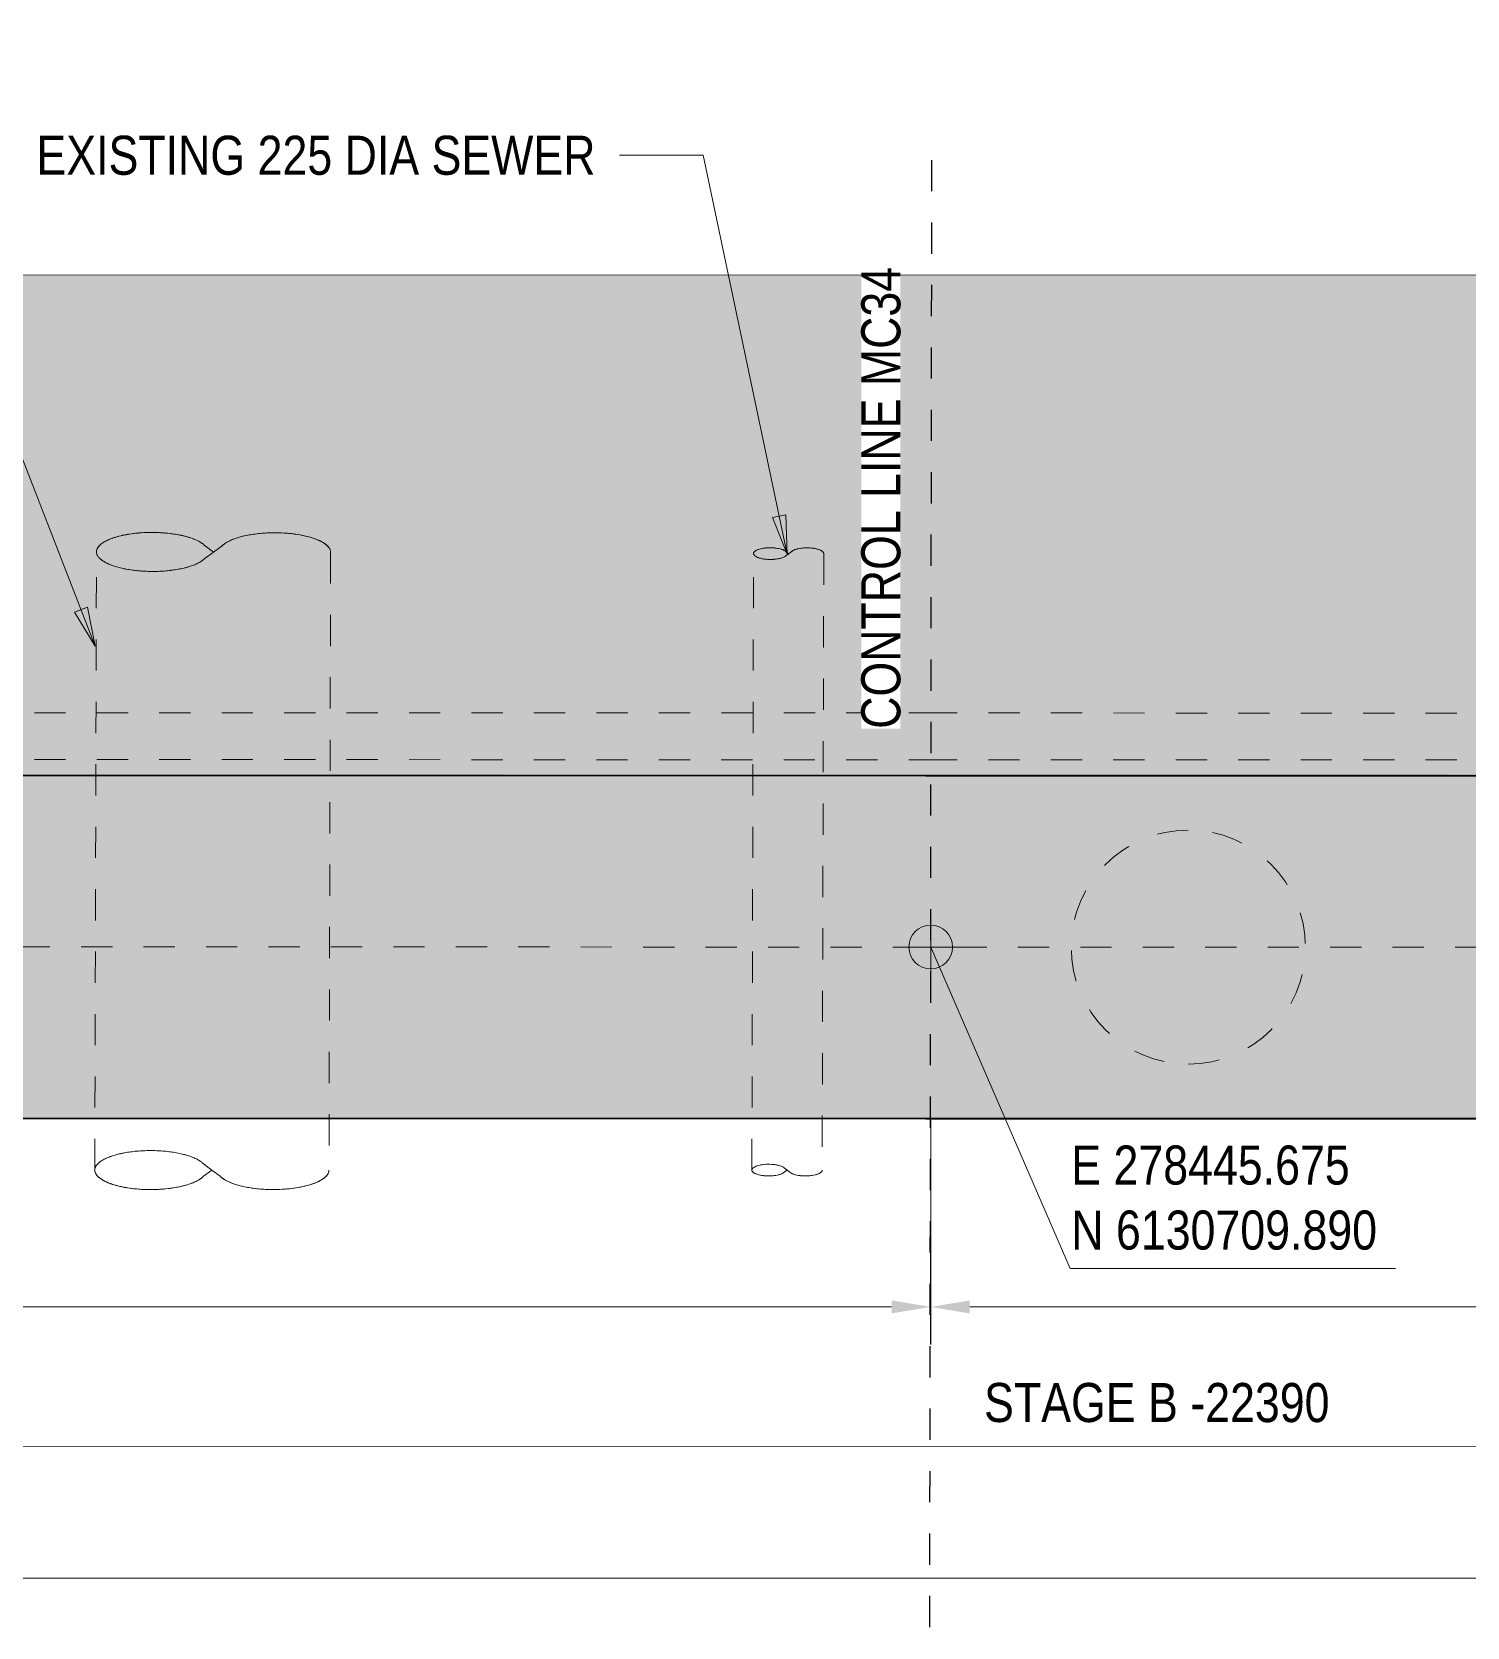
# Model space of a CAD drawing. Header units: metres. Extents: x -1691 to -1609, y 3 to 593.
# Drawn here: x -1668.78 to -1664.19, y 586.99 to 592.1 of the extents above; entities that cross this region are included whole.
import ezdxf

# ---------------------------------------------------------------- set-up
doc = ezdxf.new("R2010")
doc.units = ezdxf.units.M
for name, pattern in [('ControlLine', [0.02, 0.0125, -0.0025, 0.0025, -0.0025]), ('JacobsDash', [0.0045, 0.003, -0.0015]), ('JacobsGridLine', [0.0145, 0.01, -0.001, 0.0025, -0.001])]:
    doc.linetypes.add(name, pattern=pattern)
doc.layers.get('Defpoints').update_dxf_attribs({"color": 41})
for name, color, linetype, lineweight in [('BRIDGE-ABUTMENT-CONC', 7, 'Continuous', 50), ('D-BDGE', 7, 'Continuous', 13), ('D-BDGE-FNDN-LINES-18-HID', 7, 'JacobsDash', 18), ('D-BDGE-LINE', 7, 'Continuous', 9), ('D-ENHA-ANNO-TEXT', 7, 'Continuous', 9), ('D-ENHA-GEN-LINE', 7, 'Continuous', 9), ('D-ENHA-GEN-LINE-GRIDS', 7, 'Continuous', 9), ('D-ENHA-TEXT', 7, 'Continuous', 9), ('D-ENHA-TEXT-DIMS', 7, 'Continuous', 9)]:
    doc.layers.add(name, color=color, linetype=linetype, lineweight=lineweight)
doc.styles.add('Arial Narrow_1', font='ARIALN.TTF', dxfattribs={"height": 0.125})
doc.dimstyles.new('Dimension_Standard_O__mm_', dxfattribs={"dimscale": 0.3048, "dimtxt": 0.127929, "dimasz": 0.410105, "dimexe": 0.393701, "dimexo": 0.246063, "dimgap": 0.246063, "dimtad": 1, "dimdec": 0, "dimlfac": 1000, "dimzin": 0, "dimdsep": 46, "dimtxsty": 'Arial Narrow_1', "dimsah": 1, "dimcen": 0.09, "dimaunit": 1, "dimadec": 4, "dimazin": 0, "dimtfac": 1, "dimtdec": 4, "dimtix": 1, "dimtmove": 0, "dimatfit": 3, "dimfxl": 1, "dimtvp": 1, "dimtfill": 1, "dimtolj": 1, "dimtzin": 0, "dimlwd": 18, "dimlwe": 18, "dimarcsym": 2})

# ---------------------------------------------------------------- blocks, each defined once
blk = doc.blocks.new('T2DPAA-T2D-PWA-RW-M2D-000002_ControlLinesMinor_rvt-1-DRG-2871072 - ABUTMENT B CONCRETE PLAN')
at = {"layer": 'D-BDGE', "color": 151, "linetype": 'ControlLine', "lineweight": 25, "true_color": 0x88c3ff}
blk.add_line((-1665.9066, 586.9852), (-1665.8999, 591.7066), dxfattribs=at)
for start, end in [(175.350564, 175.761419), (175.789739, 176.319245)]:
    blk.add_arc((-1397.1732, 569.0101), 280, start, end, dxfattribs=at)
blk = doc.blocks.new('01_SFO_FRP_Pile_CastInPlace_CS - CAST-IN-PLACE PILE - 0750-7668704-DRG-2871072 - ABUTMENT B CONCRETE PLAN')
at = {"layer": 'D-BDGE-FNDN-LINES-18-HID', "color": 253, "true_color": 0x9e9e9e}
for start, end in [(90, 270), (270, 90)]:
    blk.add_arc((0, 0), 0.375, start, end, dxfattribs=at)
blk = doc.blocks.new('SC_DET_BREAK LINE - Pipe Break-6188744-DRG-2871072 - ABUTMENT B CONCRETE PLAN')
at = {"layer": 'D-BDGE-LINE', "color": 143, "lineweight": 13, "true_color": 0x78aac8}
for p, q in [((0.402, 0.0197), (0.375, 0)), ((0.375, 0), (0.402, 0.0197)), ((0.375, 0), (0.348, -0.0197)), ((0.375, 0), (0.348, -0.0197)), ((0.402, -0.0197), (0.375, 0)), ((0.375, 0), (0.402, -0.0197))]:
    blk.add_line(p, q, dxfattribs=at)
for centre, start_param, end_param in [((0.5714, 0), 1.91455, 1.970608), ((0.5714, 0), 1.293734, 1.359044), ((0.5714, 0), 1.006229, 1.080831), ((0.1786, 0), 3.141593, 3.393004), ((0.5714, 0), 2.47074, 2.547873), ((0.5714, 0), 2.18791, 2.269078), ((0.5714, 0), 0.73005, 0.782075), ((0.5714, 0), 0.405267, 0.454525), ((0.5714, 0), 0.095087, 0.183407), ((0.1786, 0), 3.44732, 3.69373), ((0.1786, 0), 3.731369, 3.964877), ((0.1786, 0), 3.997922, 4.25149), ((0.1786, 0), 5.134084, 5.376522), ((0.1786, 0), 5.407589, 5.65766), ((0.1786, 0), 5.708488, 5.961804), ((0.5714, 0), 3.777154, 3.812445), ((0.5714, 0), 4.014107, 4.039078), ((0.5714, 0), 4.080543, 4.095275), ((0.5714, 0), 5.501111, 5.518906), ((0.5714, 0), 5.864559, 5.877918), ((0.5714, 0), 6.099778, 6.124648), ((0.5714, 0), 6.158599, 6.188098), ((0.1786, 0), 4.292817, 4.81233), ((0.1786, 0), 4.850424, 5.10745), ((0.5714, 0), 4.312577, 4.368635), ((0.5714, 0), 4.924141, 4.930285), ((0.5714, 0), 4.967906, 4.989451), ((0.5714, 0), 5.202354, 5.240808), ((0.5714, 0), 5.253485, 5.276956)]:
    blk.add_ellipse(centre, major_axis=(0.1786, 0), ratio=0.349427, start_param=start_param, end_param=end_param, dxfattribs=at)
for points, knots in [([(0.75, 0), (0.75, 0.0024), (0.7492, 0.0073), (0.7455, 0.0146), (0.7404, 0.0204), (0.7352, 0.025), (0.7308, 0.0283), (0.7257, 0.0315), (0.7201, 0.0347), (0.714, 0.0377), (0.7075, 0.0405), (0.7005, 0.0432), (0.693, 0.0458), (0.6851, 0.0483), (0.6768, 0.0505), (0.6682, 0.0526), (0.6591, 0.0545), (0.6498, 0.0562), (0.6403, 0.0577), (0.6305, 0.059), (0.6205, 0.0601), (0.6103, 0.061), (0.6, 0.0617), (0.5896, 0.0622), (0.5791, 0.0625), (0.5686, 0.0625), (0.5581, 0.0624), (0.5477, 0.062), (0.5373, 0.0614), (0.527, 0.0606), (0.517, 0.0596), (0.5072, 0.0583), (0.4974, 0.0569), (0.488, 0.0553), (0.4789, 0.0535), (0.4701, 0.0515), (0.4616, 0.0493), (0.4535, 0.047), (0.4458, 0.0445), (0.4386, 0.0418), (0.4295, 0.0381), (0.4194, 0.033), (0.4095, 0.0267), (0.4043, 0.0221), (0.402, 0.0197)], [0.5, 0.5, 0.5, 0.5, 0.5208333, 0.5416667, 0.5625, 0.5729167, 0.5833333, 0.59375, 0.6041667, 0.6145833, 0.625, 0.6354167, 0.6458333, 0.65625, 0.6666667, 0.6770833, 0.6875, 0.6979167, 0.7083333, 0.71875, 0.7291667, 0.7395833, 0.75, 0.7604167, 0.7708333, 0.78125, 0.7916667, 0.8020833, 0.8125, 0.8229167, 0.8333333, 0.84375, 0.8541667, 0.8645833, 0.875, 0.8854167, 0.8958333, 0.90625, 0.9166667, 0.9270833, 0.9375, 0.9583333, 0.9791667, 1, 1, 1, 1]), ([(0.348, -0.0197), (0.3446, -0.0232), (0.3363, -0.0299), (0.3188, -0.0392), (0.297, -0.0472), (0.263, -0.0559), (0.2133, -0.0626), (0.1494, -0.063), (0.0941, -0.0562), (0.0518, -0.045), (0.0226, -0.0319), (0.0073, -0.019), (0.001, -0.0082), (0, -0.0027), (0, 0)], [0, 0, 0, 0, 0.0625, 0.125, 0.1875, 0.25, 0.375, 0.5, 0.625, 0.71875, 0.8125, 0.90625, 0.953125, 1, 1, 1, 1]), ([(0.75, 0), (0.75, -0.0037), (0.7482, -0.011), (0.7399, -0.0217), (0.7264, -0.0317), (0.7081, -0.0407), (0.6856, -0.0484), (0.6596, -0.0547), (0.6308, -0.0593), (0.5899, -0.0629), (0.5367, -0.0626), (0.487, -0.0559), (0.453, -0.0472), (0.4312, -0.0392), (0.4137, -0.0299), (0.4054, -0.0232), (0.402, -0.0197)], [0, 0, 0, 0, 0.0625, 0.125, 0.1875, 0.25, 0.3125, 0.375, 0.4375, 0.5, 0.625, 0.75, 0.8125, 0.875, 0.9375, 1, 1, 1, 1]), ([(0.7461, -0.013), (0.7473, -0.0111), (0.7493, -0.0068), (0.75, -0.0024), (0.75, 0)], [0.46288897, 0.46288897, 0.46288897, 0.46288897, 0.47916667, 0.5, 0.5, 0.5, 0.5]), ([(0.402, -0.0197), (0.4043, -0.0221), (0.409, -0.0262), (0.4147, -0.03), (0.4175, -0.0317)], [0, 0, 0, 0, 0.02083333, 0.03733926, 0.03733926, 0.03733926, 0.03733926]), ([(0.4238, -0.0351), (0.4263, -0.0364), (0.4311, -0.0387), (0.437, -0.0411), (0.44, -0.0423), (0.4407, -0.0426)], [0.04892704, 0.04892704, 0.04892704, 0.04892704, 0.0625, 0.07291667, 0.07591377, 0.07591377, 0.07591377, 0.07591377]), ([(0.4491, -0.0455), (0.4506, -0.046), (0.4546, -0.0473), (0.4616, -0.0493), (0.4701, -0.0515), (0.4759, -0.0528), (0.4789, -0.0535)], [0.08783256, 0.08783256, 0.08783256, 0.08783256, 0.09375, 0.10416667, 0.11458333, 0.125, 0.125, 0.125, 0.125]), ([(0.6806, -0.0495), (0.6821, -0.0491), (0.6863, -0.0479), (0.693, -0.0458), (0.7005, -0.0432), (0.7052, -0.0414), (0.7074, -0.0405)], [0.33816864, 0.33816864, 0.33816864, 0.33816864, 0.34375, 0.35416667, 0.36458333, 0.375, 0.375, 0.375, 0.375]), ([(0.7074, -0.0405), (0.7097, -0.0396), (0.714, -0.0377), (0.7213, -0.0341), (0.7259, -0.0314), (0.7285, -0.0298)], [0.375, 0.375, 0.375, 0.375, 0.38541667, 0.39583333, 0.41202908, 0.41202908, 0.41202908, 0.41202908]), ([(0.734, -0.0259), (0.7344, -0.0256), (0.7362, -0.0242), (0.7391, -0.0216), (0.7417, -0.0189), (0.7429, -0.0174), (0.7432, -0.0171)], [0.42439008, 0.42439008, 0.42439008, 0.42439008, 0.42708333, 0.4375, 0.44791667, 0.45076507, 0.45076507, 0.45076507, 0.45076507]), ([(0.4789, -0.0535), (0.4819, -0.0541), (0.488, -0.0553), (0.4974, -0.0569), (0.5057, -0.0581), (0.5108, -0.0588), (0.5126, -0.059)], [0.125, 0.125, 0.125, 0.125, 0.13541667, 0.14583333, 0.15625, 0.16195855, 0.16195855, 0.16195855, 0.16195855]), ([(0.5246, -0.0603), (0.5254, -0.0604), (0.5296, -0.0608), (0.5373, -0.0614), (0.5451, -0.0618), (0.5494, -0.062), (0.5502, -0.0621)], [0.1745463, 0.1745463, 0.1745463, 0.1745463, 0.17708333, 0.1875, 0.19791667, 0.20037924, 0.20037924, 0.20037924, 0.20037924]), ([(0.563, -0.0624), (0.5648, -0.0625), (0.5702, -0.0625), (0.5791, -0.0625), (0.5896, -0.0622), (0.5965, -0.0619), (0.6, -0.0617)], [0.21314486, 0.21314486, 0.21314486, 0.21314486, 0.21875, 0.22916667, 0.23958333, 0.25, 0.25, 0.25, 0.25]), ([(0.6, -0.0617), (0.6034, -0.0615), (0.6103, -0.061), (0.6205, -0.0601), (0.629, -0.0592), (0.634, -0.0585), (0.6358, -0.0583)], [0.25, 0.25, 0.25, 0.25, 0.26041667, 0.27083333, 0.28125, 0.28683706, 0.28683706, 0.28683706, 0.28683706]), ([(0.6476, -0.0565), (0.6484, -0.0564), (0.6522, -0.0558), (0.6591, -0.0545), (0.6659, -0.0531), (0.6695, -0.0522), (0.6701, -0.0521)], [0.29972972, 0.29972972, 0.29972972, 0.29972972, 0.30208333, 0.3125, 0.32291667, 0.32532022, 0.32532022, 0.32532022, 0.32532022])]:
    blk.add_open_spline(points, degree=3, knots=knots, dxfattribs=at)
blk = doc.blocks.new('SC_DET_BREAK LINE - Pipe Break-6188768-DRG-2871072 - ABUTMENT B CONCRETE PLAN')
at = {"layer": 'D-BDGE-LINE', "color": 143, "lineweight": 13, "true_color": 0x78aac8}
for p, q in [((0.1206, 0.0059), (0.1125, 0)), ((0.1125, 0), (0.1206, 0.0059)), ((0.1125, 0), (0.1044, -0.0059)), ((0.1125, 0), (0.1044, -0.0059)), ((0.1206, -0.0059), (0.1125, 0)), ((0.1125, 0), (0.1206, -0.0059))]:
    blk.add_line(p, q, dxfattribs=at)
for centre, start_param, end_param in [((0.0536, 0), 3.141593, 3.594996), ((0.1714, 0), 2.289157, 2.307446), ((0.1714, 0), 1.772614, 1.812024), ((0.1714, 0), 1.261634, 1.303887), ((0.1714, 0), 0.769149, 0.791727), ((0.0536, 0), 3.624554, 4.070863), ((0.0536, 0), 4.095395, 4.551697), ((0.0536, 0), 4.551698, 5.009644), ((0.0536, 0), 5.031215, 5.480199), ((0.0536, 0), 5.506678, 5.961804), ((0.1714, 0), 3.978249, 3.994028), ((0.1714, 0), 4.492686, 4.510571), ((0.1714, 0), 4.979299, 4.991577), ((0.1714, 0), 5.008415, 5.021551)]:
    blk.add_ellipse(centre, major_axis=(0.0536, 0), ratio=0.349427, start_param=start_param, end_param=end_param, dxfattribs=at)
for points, knots in [([(0.1044, -0.0059), (0.1034, -0.007), (0.1009, -0.009), (0.0956, -0.0118), (0.0891, -0.0142), (0.0789, -0.0168), (0.064, -0.0188), (0.0448, -0.0189), (0.0237, -0.0163), (0.0086, -0.0111), (0.0013, -0.0049), (0, -0.0017), (0, 0)], [0, 0, 0, 0, 0.0625, 0.125, 0.1875, 0.25, 0.375, 0.5, 0.625, 0.8125, 0.90625, 1, 1, 1, 1]), ([(0.225, 0), (0.225, -0.0011), (0.2244, -0.0033), (0.222, -0.0065), (0.2179, -0.0095), (0.2124, -0.0122), (0.2057, -0.0145), (0.1953, -0.017), (0.1802, -0.0189), (0.161, -0.0188), (0.1431, -0.0164), (0.1311, -0.0127), (0.1241, -0.009), (0.1216, -0.007), (0.1206, -0.0059)], [0, 0, 0, 0, 0.0625, 0.125, 0.1875, 0.25, 0.3125, 0.375, 0.5, 0.625, 0.75, 0.875, 0.9375, 1, 1, 1, 1])]:
    blk.add_open_spline(points, degree=3, knots=knots, dxfattribs=at)
for points in [[(0.225, 0), (0.225, 0.0015), (0.224, 0.0044), (0.2196, 0.0086), (0.2126, 0.0123), (0.2033, 0.0153), (0.1923, 0.0175), (0.1801, 0.0187), (0.1674, 0.0189), (0.155, 0.018), (0.1434, 0.0162), (0.1334, 0.0135), (0.1255, 0.01), (0.122, 0.0073), (0.1206, 0.0059)], [(0.2238, -0.0039), (0.2246, -0.0026), (0.225, -0.0013), (0.225, 0)], [(0.1206, -0.0059), (0.1218, -0.0072), (0.1234, -0.0084), (0.1253, -0.0095)], [(0.1271, -0.0105), (0.1287, -0.0113), (0.1304, -0.0121), (0.1322, -0.0128)], [(0.1347, -0.0137), (0.1375, -0.0146), (0.1405, -0.0154), (0.1437, -0.016)], [(0.1437, -0.016), (0.1469, -0.0167), (0.1502, -0.0173), (0.1538, -0.0177)], [(0.1574, -0.0181), (0.1599, -0.0183), (0.1625, -0.0185), (0.1651, -0.0186)], [(0.1689, -0.0187), (0.1726, -0.0188), (0.1763, -0.0187), (0.18, -0.0185)], [(0.18, -0.0185), (0.1837, -0.0183), (0.1873, -0.018), (0.1907, -0.0175)], [(0.1943, -0.017), (0.1966, -0.0166), (0.1989, -0.0161), (0.201, -0.0156)], [(0.2042, -0.0148), (0.2071, -0.014), (0.2098, -0.0131), (0.2122, -0.0122)], [(0.2122, -0.0122), (0.2146, -0.0112), (0.2168, -0.0101), (0.2185, -0.0089)], [(0.2202, -0.0078), (0.2213, -0.0069), (0.2222, -0.006), (0.223, -0.0051)]]:
    blk.add_open_spline(points, degree=3, dxfattribs=at)
blk = doc.blocks.new('SC_DET_BREAK LINE - Pipe Break-6187136-DRG-2871072 - ABUTMENT B CONCRETE PLAN')
at = {"layer": 'D-BDGE-LINE', "color": 143, "lineweight": 13, "true_color": 0x78aac8}
for p, q in [((0.1044, 0.0059), (0.1125, 0)), ((0.1125, 0), (0.1044, 0.0059)), ((0.1125, 0), (0.1206, 0.0059)), ((0.1125, 0), (0.1206, 0.0059)), ((0.1125, 0), (0.1206, -0.0059)), ((0.1125, 0), (0.1206, -0.0059))]:
    blk.add_line(p, q, dxfattribs=at)
for centre, major_axis, start_param, end_param in [((0.0536, 0), (-0.0536, 0), 5.829782, 6.283185), ((0.0536, 0), (0.0536, 0), 2.212322, 2.658631), ((0.0536, 0), (0.0536, 0), 1.273541, 2.18779), ((0.0536, 0), (0.0536, 0), 0.802986, 1.25197), ((0.0536, 0), (0.0536, 0), 0.321381, 0.776507), ((0.1714, 0), (0.0536, 0), 2.289157, 2.304936), ((0.1714, 0), (0.0536, 0), 1.772614, 1.790499), ((0.1714, 0), (0.0536, 0), 1.291608, 1.303887), ((0.1714, 0), (0.0536, 0), 1.261634, 1.27477), ((0.1714, 0), (0.0536, 0), 3.97574, 3.994028), ((0.1714, 0), (0.0536, 0), 4.471161, 4.510571), ((0.1714, 0), (0.0536, 0), 4.979299, 5.021551), ((0.1714, 0), (0.0536, 0), 5.491459, 5.514037)]:
    blk.add_ellipse(centre, major_axis=major_axis, ratio=0.349427, start_param=start_param, end_param=end_param, dxfattribs=at)
for points, knots in [([(0, 0), (0, 0.0011), (0.0006, 0.0033), (0.003, 0.0065), (0.0071, 0.0095), (0.0126, 0.0122), (0.0193, 0.0145), (0.0297, 0.017), (0.0448, 0.0189), (0.064, 0.0188), (0.0819, 0.0164), (0.0939, 0.0127), (0.1009, 0.009), (0.1034, 0.007), (0.1044, 0.0059)], [0, 0, 0, 0, 0.0625, 0.125, 0.1875, 0.25, 0.3125, 0.375, 0.5, 0.625, 0.75, 0.875, 0.9375, 1, 1, 1, 1]), ([(0.1206, 0.0059), (0.1216, 0.007), (0.1241, 0.009), (0.1294, 0.0118), (0.1359, 0.0142), (0.1461, 0.0168), (0.161, 0.0188), (0.1802, 0.0189), (0.2013, 0.0163), (0.2164, 0.0111), (0.2237, 0.0049), (0.225, 0.0017), (0.225, 0)], [0, 0, 0, 0, 0.0625, 0.125, 0.1875, 0.25, 0.375, 0.5, 0.625, 0.8125, 0.90625, 1, 1, 1, 1]), ([(0.1206, -0.0059), (0.122, -0.0073), (0.1255, -0.01), (0.1334, -0.0135), (0.1434, -0.0162), (0.1588, -0.0186), (0.1803, -0.0192), (0.2042, -0.0157), (0.2182, -0.01), (0.224, -0.0044), (0.225, -0.0015), (0.225, 0)], [0, 0, 0, 0, 0.0416667, 0.0833333, 0.125, 0.1666667, 0.25, 0.3333333, 0.4166667, 0.4583333, 0.5, 0.5, 0.5, 0.5])]:
    blk.add_open_spline(points, degree=3, knots=knots, dxfattribs=at)
for points in [[(0.1253, 0.0095), (0.1234, 0.0084), (0.1218, 0.0072), (0.1206, 0.0059)], [(0.1322, 0.0128), (0.1304, 0.0121), (0.1287, 0.0113), (0.1271, 0.0105)], [(0.1437, 0.016), (0.1405, 0.0154), (0.1375, 0.0146), (0.1347, 0.0137)], [(0.1538, 0.0177), (0.1502, 0.0173), (0.1469, 0.0167), (0.1437, 0.016)], [(0.1647, 0.0186), (0.1622, 0.0185), (0.1598, 0.0183), (0.1574, 0.0181)], [(0.18, 0.0185), (0.1763, 0.0187), (0.1726, 0.0188), (0.1689, 0.0187)], [(0.1907, 0.0175), (0.1873, 0.018), (0.1837, 0.0183), (0.18, 0.0185)], [(0.201, 0.0156), (0.1989, 0.0161), (0.1966, 0.0166), (0.1943, 0.017)], [(0.2122, 0.0122), (0.2098, 0.0131), (0.2071, 0.014), (0.2042, 0.0148)], [(0.2185, 0.0089), (0.2168, 0.0101), (0.2147, 0.0112), (0.2122, 0.0122)], [(0.223, 0.0051), (0.2222, 0.006), (0.2213, 0.0069), (0.2202, 0.0078)], [(0.225, 0), (0.225, 0.0013), (0.2246, 0.0026), (0.2238, 0.0039)]]:
    blk.add_open_spline(points, degree=3, dxfattribs=at)
blk = doc.blocks.new('SC_DET_BREAK LINE - Pipe Break-6187135-DRG-2871072 - ABUTMENT B CONCRETE PLAN')
at = {"layer": 'D-BDGE-LINE', "color": 143, "lineweight": 13, "true_color": 0x78aac8}
for p, q in [((0.348, 0.0197), (0.375, 0)), ((0.375, 0), (0.348, 0.0197)), ((0.375, 0), (0.402, 0.0197)), ((0.375, 0), (0.402, 0.0197)), ((0.375, 0), (0.402, -0.0197)), ((0.375, 0), (0.402, -0.0197))]:
    blk.add_line(p, q, dxfattribs=at)
for centre, major_axis, start_param, end_param in [((0.1786, 0), (0.1786, 0), 2.031695, 2.285263), ((0.1786, 0), (0.1786, 0), 1.470856, 1.990368), ((0.1786, 0), (0.1786, 0), 1.175735, 1.432761), ((0.1786, 0), (0.1786, 0), 0.906664, 1.149101), ((0.5714, 0), (0.1786, 0), 1.91455, 1.970608), ((0.5714, 0), (0.1786, 0), 1.3529, 1.359044), ((0.5714, 0), (0.1786, 0), 1.293734, 1.31528), ((0.5714, 0), (0.1786, 0), 1.042377, 1.080831), ((0.5714, 0), (0.1786, 0), 1.006229, 1.0297), ((0.1786, 0), (-0.1786, 0), 6.031774, 6.283185), ((0.1786, 0), (0.1786, 0), 2.589456, 2.835865), ((0.1786, 0), (0.1786, 0), 2.318308, 2.551817), ((0.1786, 0), (0.1786, 0), 0.625525, 0.875596), ((0.1786, 0), (0.1786, 0), 0.321381, 0.574697), ((0.5714, 0), (0.1786, 0), 2.47074, 2.506032), ((0.5714, 0), (0.1786, 0), 2.244107, 2.269078), ((0.5714, 0), (0.1786, 0), 2.18791, 2.202643), ((0.5714, 0), (0.1786, 0), 0.764279, 0.782075), ((0.5714, 0), (0.1786, 0), 0.405267, 0.418626), ((0.5714, 0), (0.1786, 0), 0.158538, 0.183407), ((0.5714, 0), (0.1786, 0), 0.095087, 0.124586), ((0.5714, 0), (0.1786, 0), 3.735313, 3.812445), ((0.5714, 0), (0.1786, 0), 4.014107, 4.095275), ((0.5714, 0), (0.1786, 0), 5.501111, 5.553135), ((0.5714, 0), (0.1786, 0), 5.828661, 5.877918), ((0.5714, 0), (0.1786, 0), 6.099778, 6.188098), ((0.5714, 0), (0.1786, 0), 4.312577, 4.368635), ((0.5714, 0), (0.1786, 0), 4.924141, 4.989451), ((0.5714, 0), (0.1786, 0), 5.202354, 5.276956)]:
    blk.add_ellipse(centre, major_axis=major_axis, ratio=0.349427, start_param=start_param, end_param=end_param, dxfattribs=at)
for points, knots in [([(0, 0), (0, 0.0037), (0.0018, 0.011), (0.0101, 0.0217), (0.0236, 0.0317), (0.0419, 0.0407), (0.0644, 0.0484), (0.0904, 0.0547), (0.1192, 0.0593), (0.1601, 0.0629), (0.2133, 0.0626), (0.263, 0.0559), (0.297, 0.0472), (0.3188, 0.0392), (0.3363, 0.0299), (0.3446, 0.0232), (0.348, 0.0197)], [0, 0, 0, 0, 0.0625, 0.125, 0.1875, 0.25, 0.3125, 0.375, 0.4375, 0.5, 0.625, 0.75, 0.8125, 0.875, 0.9375, 1, 1, 1, 1]), ([(0.402, 0.0197), (0.4054, 0.0232), (0.4137, 0.0299), (0.4312, 0.0392), (0.453, 0.0472), (0.487, 0.0559), (0.5367, 0.0626), (0.6006, 0.063), (0.6559, 0.0562), (0.6982, 0.045), (0.7274, 0.0319), (0.7427, 0.019), (0.749, 0.0082), (0.75, 0.0027), (0.75, 0)], [0, 0, 0, 0, 0.0625, 0.125, 0.1875, 0.25, 0.375, 0.5, 0.625, 0.71875, 0.8125, 0.90625, 0.953125, 1, 1, 1, 1]), ([(0.4789, 0.0535), (0.4759, 0.0528), (0.4701, 0.0515), (0.4616, 0.0493), (0.4546, 0.0473), (0.4506, 0.046), (0.4491, 0.0455)], [0.875, 0.875, 0.875, 0.875, 0.88541667, 0.89583333, 0.90625, 0.91216744, 0.91216744, 0.91216744, 0.91216744]), ([(0.5126, 0.059), (0.5108, 0.0588), (0.5057, 0.0581), (0.4974, 0.0569), (0.488, 0.0553), (0.4819, 0.0541), (0.4789, 0.0535)], [0.83804145, 0.83804145, 0.83804145, 0.83804145, 0.84375, 0.85416667, 0.86458333, 0.875, 0.875, 0.875, 0.875]), ([(0.5502, 0.0621), (0.5494, 0.062), (0.5451, 0.0618), (0.5373, 0.0614), (0.5296, 0.0608), (0.5254, 0.0604), (0.5246, 0.0603)], [0.79962076, 0.79962076, 0.79962076, 0.79962076, 0.80208333, 0.8125, 0.82291667, 0.8254537, 0.8254537, 0.8254537, 0.8254537]), ([(0.6, 0.0617), (0.5965, 0.0619), (0.5896, 0.0622), (0.5791, 0.0625), (0.5702, 0.0625), (0.5648, 0.0625), (0.563, 0.0624)], [0.75, 0.75, 0.75, 0.75, 0.76041667, 0.77083333, 0.78125, 0.78685514, 0.78685514, 0.78685514, 0.78685514]), ([(0.6358, 0.0583), (0.634, 0.0585), (0.629, 0.0592), (0.6205, 0.0601), (0.6103, 0.061), (0.6034, 0.0615), (0.6, 0.0617)], [0.71316294, 0.71316294, 0.71316294, 0.71316294, 0.71875, 0.72916667, 0.73958333, 0.75, 0.75, 0.75, 0.75]), ([(0.6701, 0.0521), (0.6695, 0.0522), (0.6659, 0.0531), (0.6591, 0.0545), (0.6522, 0.0558), (0.6484, 0.0564), (0.6476, 0.0565)], [0.67467978, 0.67467978, 0.67467978, 0.67467978, 0.67708333, 0.6875, 0.69791667, 0.70027028, 0.70027028, 0.70027028, 0.70027028]), ([(0.4175, 0.0317), (0.4147, 0.03), (0.409, 0.0262), (0.4043, 0.0221), (0.402, 0.0197)], [0.96266074, 0.96266074, 0.96266074, 0.96266074, 0.97916667, 1, 1, 1, 1]), ([(0.4407, 0.0426), (0.44, 0.0423), (0.437, 0.0411), (0.4311, 0.0387), (0.4263, 0.0364), (0.4238, 0.0351)], [0.92408623, 0.92408623, 0.92408623, 0.92408623, 0.92708333, 0.9375, 0.95107296, 0.95107296, 0.95107296, 0.95107296]), ([(0.7074, 0.0405), (0.7052, 0.0414), (0.7005, 0.0432), (0.693, 0.0458), (0.6863, 0.0479), (0.6821, 0.0491), (0.6806, 0.0495)], [0.625, 0.625, 0.625, 0.625, 0.63541667, 0.64583333, 0.65625, 0.66183136, 0.66183136, 0.66183136, 0.66183136]), ([(0.7285, 0.0298), (0.7276, 0.0303), (0.7249, 0.032), (0.7202, 0.0347), (0.714, 0.0377), (0.7097, 0.0396), (0.7074, 0.0405)], [0.58797092, 0.58797092, 0.58797092, 0.58797092, 0.59375, 0.60416667, 0.61458333, 0.625, 0.625, 0.625, 0.625]), ([(0.7432, 0.0171), (0.742, 0.0186), (0.7395, 0.0213), (0.7362, 0.0242), (0.7344, 0.0256), (0.734, 0.0259)], [0.54923493, 0.54923493, 0.54923493, 0.54923493, 0.5625, 0.57291667, 0.57560992, 0.57560992, 0.57560992, 0.57560992]), ([(0.75, 0), (0.75, 0.0024), (0.7493, 0.0068), (0.7473, 0.0111), (0.7461, 0.013)], [0.5, 0.5, 0.5, 0.5, 0.52083333, 0.53711103, 0.53711103, 0.53711103, 0.53711103]), ([(0.402, -0.0197), (0.4043, -0.0221), (0.4095, -0.0267), (0.4194, -0.033), (0.4295, -0.0381), (0.4386, -0.0418), (0.4458, -0.0445), (0.4535, -0.047), (0.4616, -0.0493), (0.4701, -0.0515), (0.4789, -0.0535), (0.488, -0.0553), (0.4974, -0.0569), (0.5072, -0.0583), (0.517, -0.0596), (0.527, -0.0606), (0.5373, -0.0614), (0.5477, -0.062), (0.5581, -0.0624), (0.5686, -0.0625), (0.5791, -0.0625), (0.5896, -0.0622), (0.6, -0.0617), (0.6103, -0.061), (0.6205, -0.0601), (0.6305, -0.059), (0.6403, -0.0577), (0.6498, -0.0562), (0.6591, -0.0545), (0.6682, -0.0526), (0.6768, -0.0505), (0.6851, -0.0483), (0.693, -0.0458), (0.7005, -0.0432), (0.7075, -0.0405), (0.714, -0.0377), (0.7222, -0.0337), (0.7293, -0.0294), (0.7352, -0.025), (0.7391, -0.0216), (0.7425, -0.0181), (0.7461, -0.0134), (0.7492, -0.0073), (0.75, -0.0024), (0.75, 0)], [0, 0, 0, 0, 0.0208333, 0.0416667, 0.0625, 0.0729167, 0.0833333, 0.09375, 0.1041667, 0.1145833, 0.125, 0.1354167, 0.1458333, 0.15625, 0.1666667, 0.1770833, 0.1875, 0.1979167, 0.2083333, 0.21875, 0.2291667, 0.2395833, 0.25, 0.2604167, 0.2708333, 0.28125, 0.2916667, 0.3020833, 0.3125, 0.3229167, 0.3333333, 0.34375, 0.3541667, 0.3645833, 0.375, 0.3854167, 0.3958333, 0.4166667, 0.4270833, 0.4375, 0.4479167, 0.4583333, 0.4791667, 0.5, 0.5, 0.5, 0.5])]:
    blk.add_open_spline(points, degree=3, knots=knots, dxfattribs=at)
blk = doc.blocks.new('DIMBLOCK1-DRG-2871072 - ABUTMENT B CONCRETE PLAN')
at = {"layer": 'D-ENHA-TEXT-DIMS', "color": 0, "lineweight": 18, "transparency": 16777216}
for p, q in [((-1688.9402, 589.0937), (-1688.9402, 587.0217)), ((-1653.9839, 589.0863), (-1653.9839, 587.0217)), ((-1688.8152, 587.1417), (-1654.1089, 587.1417))]:
    blk.add_line(p, q, dxfattribs=at)
at = {"layer": 'D-ENHA-TEXT-DIMS', "color": 0, "transparency": 16777216}
for points in [[(-1688.8152, 587.1625), (-1688.8152, 587.1208), (-1688.9402, 587.1417)], [(-1654.1089, 587.1625), (-1654.1089, 587.1208), (-1653.9839, 587.1417)]]:
    blk.add_solid(points, dxfattribs=at)
at = {"layer": 'Defpoints', "color": 0, "transparency": 16777216}
for p in [(-1688.9402, 589.1687), (-1653.9839, 589.1613), (-1653.9839, 587.1417)]:
    blk.add_point(p, dxfattribs=at)
at = {"layer": 'D-ENHA-TEXT-DIMS', "color": 0, "lineweight": 18, "transparency": 16777216, "insert": (-1671.4621, 587.2911), "char_height": 0.125, "width": 0.475164, "attachment_point": 5, "style": 'Arial Narrow_1', "bg_fill": 3, "box_fill_scale": 1.1, "bg_fill_color": 256, "bg_fill_true_color": 13158600, "bg_fill_transparency": 0}
blk.add_mtext('\\A1;34955\u200e', dxfattribs=at)
blk = doc.blocks.new('CS_SYMB_SETOUT POINT - 5mm-5523154-DRG-2871072 - ABUTMENT B CONCRETE PLAN')
at = {"layer": 'D-ENHA-GEN-LINE'}
h = blk.add_hatch(color=256, dxfattribs=at)
edge = h.paths.add_edge_path()
edge.add_line((0, 0.0014), (0, 0))
edge.add_line((0, 0), (-0.0014, 0))
edge.add_arc((0, 0), 0.0014, 90, 180, ccw=False)
h = blk.add_hatch(color=256, dxfattribs=at)
edge = h.paths.add_edge_path()
edge.add_line((0, -0.0014), (0, 0))
edge.add_line((0, 0), (0.0014, 0))
edge.add_arc((0, 0), 0.0014, 270, 360, ccw=False)
for p, q in [((0, -0.0019), (0, 0.0019)), ((0, 0), (0, 0.0014)), ((-0.0019, 0), (0.0019, 0)), ((-0.0014, 0), (0, 0)), ((0.0014, 0), (0, 0)), ((0, 0), (0, -0.0014))]:
    blk.add_line(p, q, dxfattribs=at)
blk.add_circle((0, 0), 0.0014, dxfattribs=at)
for start, end in [(90, 180), (270, 360)]:
    blk.add_arc((0, 0), 0.0014, start, end, dxfattribs=at)
blk = doc.blocks.new('DIMBLOCK2-DRG-2871072 - ABUTMENT B CONCRETE PLAN')
at = {"layer": 'D-ENHA-TEXT-DIMS', "color": 0, "lineweight": 18, "transparency": 16777216}
for p, q in [((-1653.9839, 589.0863), (-1653.9839, 587.8909)), ((-1665.9035, 588.5469), (-1665.9035, 587.8909)), ((-1665.7785, 588.0109), (-1654.1089, 588.0109))]:
    blk.add_line(p, q, dxfattribs=at)
at = {"layer": 'D-ENHA-TEXT-DIMS', "color": 0, "transparency": 16777216}
for points in [[(-1665.7785, 588.0317), (-1665.7785, 587.99), (-1665.9035, 588.0109)], [(-1654.1089, 588.0317), (-1654.1089, 587.99), (-1653.9839, 588.0109)]]:
    blk.add_solid(points, dxfattribs=at)
at = {"layer": 'Defpoints', "color": 0, "transparency": 16777216}
for p in [(-1653.9839, 589.1613), (-1665.9035, 588.6219), (-1653.9839, 588.0109)]:
    blk.add_point(p, dxfattribs=at)
at = {"layer": 'D-ENHA-TEXT-DIMS', "color": 0, "lineweight": 18, "transparency": 16777216, "insert": (-1659.9437, 588.1497), "char_height": 0.125, "width": 0.475164, "attachment_point": 5, "style": 'Arial Narrow_1', "bg_fill": 3, "box_fill_scale": 1.1, "bg_fill_color": 256, "bg_fill_true_color": 13158600, "bg_fill_transparency": 0}
blk.add_mtext('\\A1;11920', dxfattribs=at)
blk = doc.blocks.new('DIMBLOCK3-DRG-2871072 - ABUTMENT B CONCRETE PLAN')
at = {"layer": 'D-ENHA-TEXT-DIMS', "color": 0, "lineweight": 18, "transparency": 16777216}
for p, q in [((-1665.9036, 588.6078), (-1665.9038, 587.8911)), ((-1676.3757, 588.5411), (-1676.3759, 587.8933)), ((-1676.2508, 588.0133), (-1666.0288, 588.0111))]:
    blk.add_line(p, q, dxfattribs=at)
at = {"layer": 'D-ENHA-TEXT-DIMS', "color": 0, "transparency": 16777216}
for points in [[(-1676.2508, 588.0341), (-1676.2508, 587.9924), (-1676.3758, 588.0133)], [(-1666.0288, 588.0319), (-1666.0288, 587.9903), (-1665.9038, 588.0111)]]:
    blk.add_solid(points, dxfattribs=at)
at = {"layer": 'Defpoints', "color": 0, "transparency": 16777216}
for p in [(-1665.9036, 588.6828), (-1676.3757, 588.6161), (-1665.9038, 588.0111)]:
    blk.add_point(p, dxfattribs=at)
at = {"layer": 'D-ENHA-TEXT-DIMS', "color": 0, "lineweight": 18, "transparency": 16777216, "insert": (-1671.1398, 588.1616), "char_height": 0.125, "width": 0.475164, "attachment_point": 5, "rotation": 359.9879, "style": 'Arial Narrow_1', "bg_fill": 3, "box_fill_scale": 1.1, "bg_fill_color": 256, "bg_fill_true_color": 13158600, "bg_fill_transparency": 0}
blk.add_mtext('\\A1;10470\u200e', dxfattribs=at)
blk = doc.blocks.new('DIMBLOCK5-DRG-2871072 - ABUTMENT B CONCRETE PLAN')
at = {"layer": 'D-ENHA-TEXT-DIMS', "color": 0, "lineweight": 18, "transparency": 16777216}
for p, q in [((-1676.3744, 588.5411), (-1676.3747, 587.4465)), ((-1653.9845, 588.5363), (-1653.9847, 587.4418)), ((-1676.2496, 587.5665), (-1654.1097, 587.5618))]:
    blk.add_line(p, q, dxfattribs=at)
at = {"layer": 'D-ENHA-TEXT-DIMS', "color": 0, "transparency": 16777216}
for points in [[(-1676.2496, 587.5873), (-1676.2496, 587.5457), (-1676.3746, 587.5665)], [(-1654.1097, 587.5826), (-1654.1097, 587.541), (-1653.9847, 587.5618)]]:
    blk.add_solid(points, dxfattribs=at)
at = {"layer": 'Defpoints', "color": 0, "transparency": 16777216}
for p in [(-1676.3744, 588.6161), (-1653.9845, 588.6113), (-1653.9847, 587.5618)]:
    blk.add_point(p, dxfattribs=at)
at = {"layer": 'D-ENHA-TEXT-DIMS', "color": 0, "lineweight": 18, "transparency": 16777216, "insert": (-1665.1796, 587.7038), "char_height": 0.125, "width": 1.374322, "attachment_point": 5, "rotation": 359.9879, "style": 'Arial Narrow_1', "bg_fill": 3, "box_fill_scale": 1.1, "bg_fill_color": 256, "bg_fill_true_color": 13158600, "bg_fill_transparency": 0}
blk.add_mtext('\\A1;STAGE B -22390', dxfattribs=at)

msp = doc.modelspace()

# ---------------------------------------------------------------- hatches: boundary and pattern name
at = {"layer": 'BRIDGE-ABUTMENT-CONC', "lineweight": 5, "true_color": 0xc0c0c0}
for points in [[(-1665.919, 588.6139), (-1665.9188, 589.7139), (-1676.3738, 589.7161), (-1676.3738, 589.7048), (-1676.2371, 589.7048), (-1676.2371, 588.623), (-1676.374, 588.623), (-1676.3739, 588.6161), (-1666.111, 588.6139)], [(-1653.984, 588.6113), (-1653.9838, 589.7113), (-1665.9188, 589.7137), (-1665.9188, 588.6139), (-1655.1304, 588.6116)]]:
    msp.add_hatch(color=9, dxfattribs=at).paths.add_polyline_path(points)
at = {"layer": 'D-BDGE-LINE'}
h = msp.add_hatch(dxfattribs=at)
h.set_pattern_fill('FP_1', color=256, style=0, pattern_type=2)
h.set_pattern_definition([(0, (-2106.772, -1134.203), (0.15875, 0.15875), [0.15875, -0.15875])])
h.paths.add_polyline_path([(-1676.3742, 589.7135), (-1676.3738, 589.7139), (-1676.3738, 589.7161), (-1670.9912, 589.7154), (-1654.8838, 589.7211), (-1654.8834, 590.7815), (-1653.8335, 590.7815), (-1653.8335, 591.6611), (-1654.8838, 591.6612), (-1656.2427, 591.3615), (-1656.2437, 590.5224), (-1658.2437, 590.5249), (-1658.2427, 591.3199), (-1688.8685, 591.3091), (-1688.8727, 589.7187), (-1676.3742, 589.7161)])
h.paths.add_polyline_path([(-1686.5688, 590.3741), (-1686.5799, 590.3747), (-1686.59, 590.377), (-1686.5963, 590.3801), (-1686.5969, 590.3805), (-1686.5987, 590.3825), (-1686.5992, 590.3844), (-1686.6191, 590.386), (-1686.6176, 590.4061), (-1686.478, 590.3952), (-1686.4795, 590.3751), (-1686.4995, 590.3767), (-1686.4997, 590.3782), (-1686.5007, 590.3797), (-1686.5047, 590.3825), (-1686.511, 590.3849), (-1686.5188, 590.3864), (-1686.5271, 590.387), (-1686.535, 590.3866), (-1686.5419, 590.3849), (-1686.5455, 590.3829), (-1686.5583, 590.3757), (-1686.5626, 590.3747), (-1686.5676, 590.3742)])
h.paths.add_polyline_path([(-1686.7191, 590.3741), (-1686.7302, 590.3747), (-1686.7403, 590.377), (-1686.7466, 590.3801), (-1686.7472, 590.3805), (-1686.749, 590.3825), (-1686.7495, 590.3844), (-1686.7694, 590.386), (-1686.7677, 590.4077), (-1686.6281, 590.3969), (-1686.6298, 590.3751), (-1686.6498, 590.3767), (-1686.6504, 590.3787), (-1686.651, 590.3797), (-1686.655, 590.3825), (-1686.6613, 590.3849), (-1686.6691, 590.3864), (-1686.6774, 590.387), (-1686.6853, 590.3866), (-1686.6922, 590.3849), (-1686.6958, 590.3829), (-1686.7086, 590.3757), (-1686.7129, 590.3747), (-1686.7179, 590.3742)])
h.paths.add_polyline_path([(-1686.8698, 590.3741), (-1686.8808, 590.3747), (-1686.8909, 590.377), (-1686.8973, 590.3801), (-1686.8979, 590.3805), (-1686.8997, 590.3825), (-1686.9001, 590.3844), (-1686.9201, 590.386), (-1686.9183, 590.4092), (-1686.7787, 590.3984), (-1686.7805, 590.3751), (-1686.8004, 590.3767), (-1686.801, 590.3787), (-1686.8017, 590.3797), (-1686.8057, 590.3825), (-1686.812, 590.3849), (-1686.8197, 590.3864), (-1686.8281, 590.387), (-1686.8359, 590.3866), (-1686.8428, 590.3849), (-1686.8465, 590.3829), (-1686.8593, 590.3757), (-1686.8635, 590.3747), (-1686.8686, 590.3742)])
h.paths.add_polyline_path([(-1687.0192, 590.3741), (-1687.0302, 590.3747), (-1687.0403, 590.377), (-1687.0467, 590.3801), (-1687.0472, 590.3805), (-1687.049, 590.3825), (-1687.0495, 590.3844), (-1687.0695, 590.386), (-1687.0669, 590.419), (-1686.9273, 590.4082), (-1686.9299, 590.3751), (-1686.9498, 590.3767), (-1686.9504, 590.3787), (-1686.9511, 590.3797), (-1686.9551, 590.3825), (-1686.9613, 590.3849), (-1686.9691, 590.3864), (-1686.9775, 590.387), (-1686.9853, 590.3866), (-1686.9922, 590.3849), (-1686.9959, 590.3829), (-1687.0086, 590.3757), (-1687.0129, 590.3747), (-1687.0179, 590.3742)])
at = {"layer": 'D-ENHA-TEXT'}
for points in [[(-1666.3635, 590.4221), (-1666.3676, 590.549), (-1666.4108, 590.5399)], [(-1668.5796, 590.1278), (-1668.6043, 590.2523), (-1668.6454, 590.2363)]]:
    msp.add_hatch(color=256, dxfattribs=at).paths.add_polyline_path(points)

# ---------------------------------------------------------------- linework, layer by layer
at = {"layer": 'BRIDGE-ABUTMENT-CONC', "lineweight": 40}
for p, q in [((-1676.3728, 589.7161), (-1665.9188, 589.7139)), ((-1665.9188, 589.7139), (-1665.9178, 589.7139)), ((-1665.9178, 589.7139), (-1653.9838, 589.7113)), ((-1665.919, 588.6139), (-1676.374, 588.6161)), ((-1653.984, 588.6113), (-1665.919, 588.6139))]:
    msp.add_line(p, q, dxfattribs=at)
at = {"layer": 'D-BDGE', "lineweight": 18}
msp.add_line((-1658.2427, 591.3199), (-1688.8685, 591.3091), dxfattribs=at)
at = {"layer": 'D-BDGE', "color": 143, "linetype": 'JacobsDash', "lineweight": 18, "true_color": 0x78aac8}
for p, q in [((-1668.5806, 588.4494), (-1668.5753, 590.4301)), ((-1667.8253, 590.4282), (-1667.8306, 588.4494)), ((-1666.4763, 588.4494), (-1666.471, 590.4245)), ((-1666.246, 590.4239), (-1666.2513, 588.4494)), ((-1676.3741, 589.9161), (-1665.9187, 589.9139)), ((-1665.9187, 589.9139), (-1657.7739, 589.9121)), ((-1676.3742, 589.7661), (-1665.9188, 589.7639)), ((-1665.9188, 589.7639), (-1657.9239, 589.7622))]:
    msp.add_line(p, q, dxfattribs=at)
at = {"layer": 'D-ENHA-GEN-LINE-GRIDS', "linetype": 'JacobsGridLine', "lineweight": 18}
msp.add_line((-1691.2244, 589.1692), (-1653.4199, 589.1612), dxfattribs=at)
at = {"layer": 'D-ENHA-TEXT'}
for p, q in [((-1666.8526, 591.7006), (-1666.8999, 591.7006)), ((-1666.632, 591.7006), (-1666.8526, 591.7006)), ((-1666.3635, 590.4221), (-1666.632, 591.7006)), ((-1666.3676, 590.549), (-1666.4108, 590.5399)), ((-1666.4108, 590.5399), (-1666.3635, 590.4221)), ((-1666.3635, 590.4221), (-1666.3676, 590.549)), ((-1668.6043, 590.2523), (-1668.6454, 590.2363)), ((-1668.6454, 590.2363), (-1668.5796, 590.1278)), ((-1668.5796, 590.1278), (-1668.6043, 590.2523))]:
    msp.add_line(p, q, dxfattribs=at)

# ---------------------------------------------------------------- block references
at = {"lineweight": 5}
msp.add_blockref('T2DPAA-T2D-PWA-RW-M2D-000002_ControlLinesMinor_rvt-1-DRG-2871072 - ABUTMENT B CONCRETE PLAN', (0, 0), dxfattribs=at)
at = {"layer": 'D-BDGE-FNDN-LINES-18-HID', "color": 253, "true_color": 0x9e9e9e, "rotation": 179.9999530502117}
msp.add_blockref('01_SFO_FRP_Pile_CastInPlace_CS - CAST-IN-PLACE PILE - 0750-7668704-DRG-2871072 - ABUTMENT B CONCRETE PLAN', (-1665.0787, 589.1637), dxfattribs=at)
at = {"layer": 'D-BDGE-LINE', "color": 143, "true_color": 0x78aac8}
for name, p, rotation in [('SC_DET_BREAK LINE - Pipe Break-6188744-DRG-2871072 - ABUTMENT B CONCRETE PLAN', (-1667.8253, 590.4282), 179.8467484390447), ('SC_DET_BREAK LINE - Pipe Break-6188768-DRG-2871072 - ABUTMENT B CONCRETE PLAN', (-1666.246, 590.4239), 179.8467484390447), ('SC_DET_BREAK LINE - Pipe Break-6187135-DRG-2871072 - ABUTMENT B CONCRETE PLAN', (-1667.8306, 588.4494), 180), ('SC_DET_BREAK LINE - Pipe Break-6187136-DRG-2871072 - ABUTMENT B CONCRETE PLAN', (-1666.2513, 588.4494), 180)]:
    msp.add_blockref(name, p, dxfattribs=dict(at, rotation=rotation))

# ---------------------------------------------------------------- next in the draw order: texts
at = {"layer": 'D-ENHA-TEXT', "insert": (-1668.7674, 591.7631), "char_height": 0.125, "attachment_point": 1, "style": 'Arial Narrow_1', "bg_fill": 3, "box_fill_scale": 1, "bg_fill_color": 256, "bg_fill_true_color": 13158600, "bg_fill_transparency": 0}
msp.add_mtext('EXISTING 225 DIA SEWER', dxfattribs=at)
at = {"layer": 'D-ENHA-TEXT', "insert": (-1666.1259, 589.8631), "char_height": 0.125, "attachment_point": 1, "rotation": 90, "style": 'Arial Narrow_1', "bg_fill": 3, "box_fill_scale": 1, "bg_fill_color": 256, "bg_fill_true_color": 13158600, "bg_fill_transparency": 0}
msp.add_mtext('CONTROL LINE MC34', dxfattribs=at)

# ---------------------------------------------------------------- next in the draw order: dimensions: what is measured, and where the dimension line sits
at = {"layer": 'D-ENHA-TEXT-DIMS', "lineweight": 18}
dim = msp.add_linear_dim(base=(-1653.9839, 587.1417), p1=(-1688.9402, 589.1687), p2=(-1653.9839, 589.1613), text='34955\u200e', dimstyle='Dimension_Standard_O__mm_', override={"dimpost": '<>', "dimfxl": 34.956325}, dxfattribs=at)
dim.commit()
dim.dimension.update_dxf_attribs({"geometry": 'DIMBLOCK1-DRG-2871072 - ABUTMENT B CONCRETE PLAN', "text_midpoint": (-1671.4621, 587.2911)})

# ---------------------------------------------------------------- next in the draw order: linework, layer by layer
at = {"layer": 'D-ENHA-TEXT'}
msp.add_line((-1668.5796, 590.1278), (-1669.3438, 592.0958), dxfattribs=at)

# ---------------------------------------------------------------- next in the draw order: block references
at = {"layer": 'D-ENHA-GEN-LINE', "xscale": 50.00000000000001, "yscale": 50.00000000000001, "zscale": 50.00000000000001}
msp.add_blockref('CS_SYMB_SETOUT POINT - 5mm-5523154-DRG-2871072 - ABUTMENT B CONCRETE PLAN', (-1665.9035, 589.1639), dxfattribs=at)

# ---------------------------------------------------------------- next in the draw order: dimensions: what is measured, and where the dimension line sits
at = {"layer": 'D-ENHA-TEXT-DIMS', "lineweight": 18}
dim = msp.add_linear_dim(base=(-1653.9839, 588.0109), p1=(-1665.9035, 588.6219), p2=(-1653.9839, 589.1613), dimstyle='Dimension_Standard_O__mm_', override={"dimpost": '<>', "dimfxl": 11.931798}, dxfattribs=at)
dim.commit()
dim.dimension.update_dxf_attribs({"geometry": 'DIMBLOCK2-DRG-2871072 - ABUTMENT B CONCRETE PLAN', "text_midpoint": (-1659.9437, 588.1497)})

# ---------------------------------------------------------------- next in the draw order: linework, layer by layer
at = {"layer": 'D-ENHA-ANNO-TEXT', "lineweight": 18}
for p, q in [((-1665.9035, 589.1639), (-1665.4565, 588.1345)), ((-1665.4565, 588.1345), (-1664.4154, 588.1345))]:
    msp.add_line(p, q, dxfattribs=at)

# ---------------------------------------------------------------- next in the draw order: texts
at = {"layer": 'D-ENHA-ANNO-TEXT', "lineweight": 18, "insert": (-1665.4535, 588.5281), "char_height": 0.125, "attachment_point": 1, "style": 'Arial Narrow_1', "bg_fill": 3, "box_fill_scale": 1, "bg_fill_color": 256, "bg_fill_true_color": 13158600, "bg_fill_transparency": 0}
msp.add_mtext('E 278445.675\\PN 6130709.890', dxfattribs=at)

# ---------------------------------------------------------------- next in the draw order: dimensions: what is measured, and where the dimension line sits
at = {"layer": 'D-ENHA-TEXT-DIMS', "lineweight": 18}
dim = msp.add_linear_dim(base=(-1665.9038, 588.0111), p1=(-1676.3757, 588.6161), p2=(-1665.9036, 588.6828), angle=359.9879, text='10470\u200e', dimstyle='Dimension_Standard_O__mm_', override={"dimpost": '<>', "dimfxl": 10.472295}, dxfattribs=at)
dim.commit()
dim.dimension.update_dxf_attribs({"geometry": 'DIMBLOCK3-DRG-2871072 - ABUTMENT B CONCRETE PLAN', "text_midpoint": (-1671.1398, 588.1616)})

# ---------------------------------------------------------------- next in the draw order: dimensions: what is measured, and where the dimension line sits
dim = msp.add_linear_dim(base=(-1653.9847, 587.5618), p1=(-1676.3744, 588.6161), p2=(-1653.9845, 588.6113), angle=359.9879, dimstyle='Dimension_Standard_O__mm_', override={"dimpost": 'STAGE B -<>', "dimfxl": 22.389955}, dxfattribs=at)
dim.commit()
dim.dimension.update_dxf_attribs({"geometry": 'DIMBLOCK5-DRG-2871072 - ABUTMENT B CONCRETE PLAN', "text_midpoint": (-1665.1796, 587.7038)})

doc.saveas('drawing.dxf')
